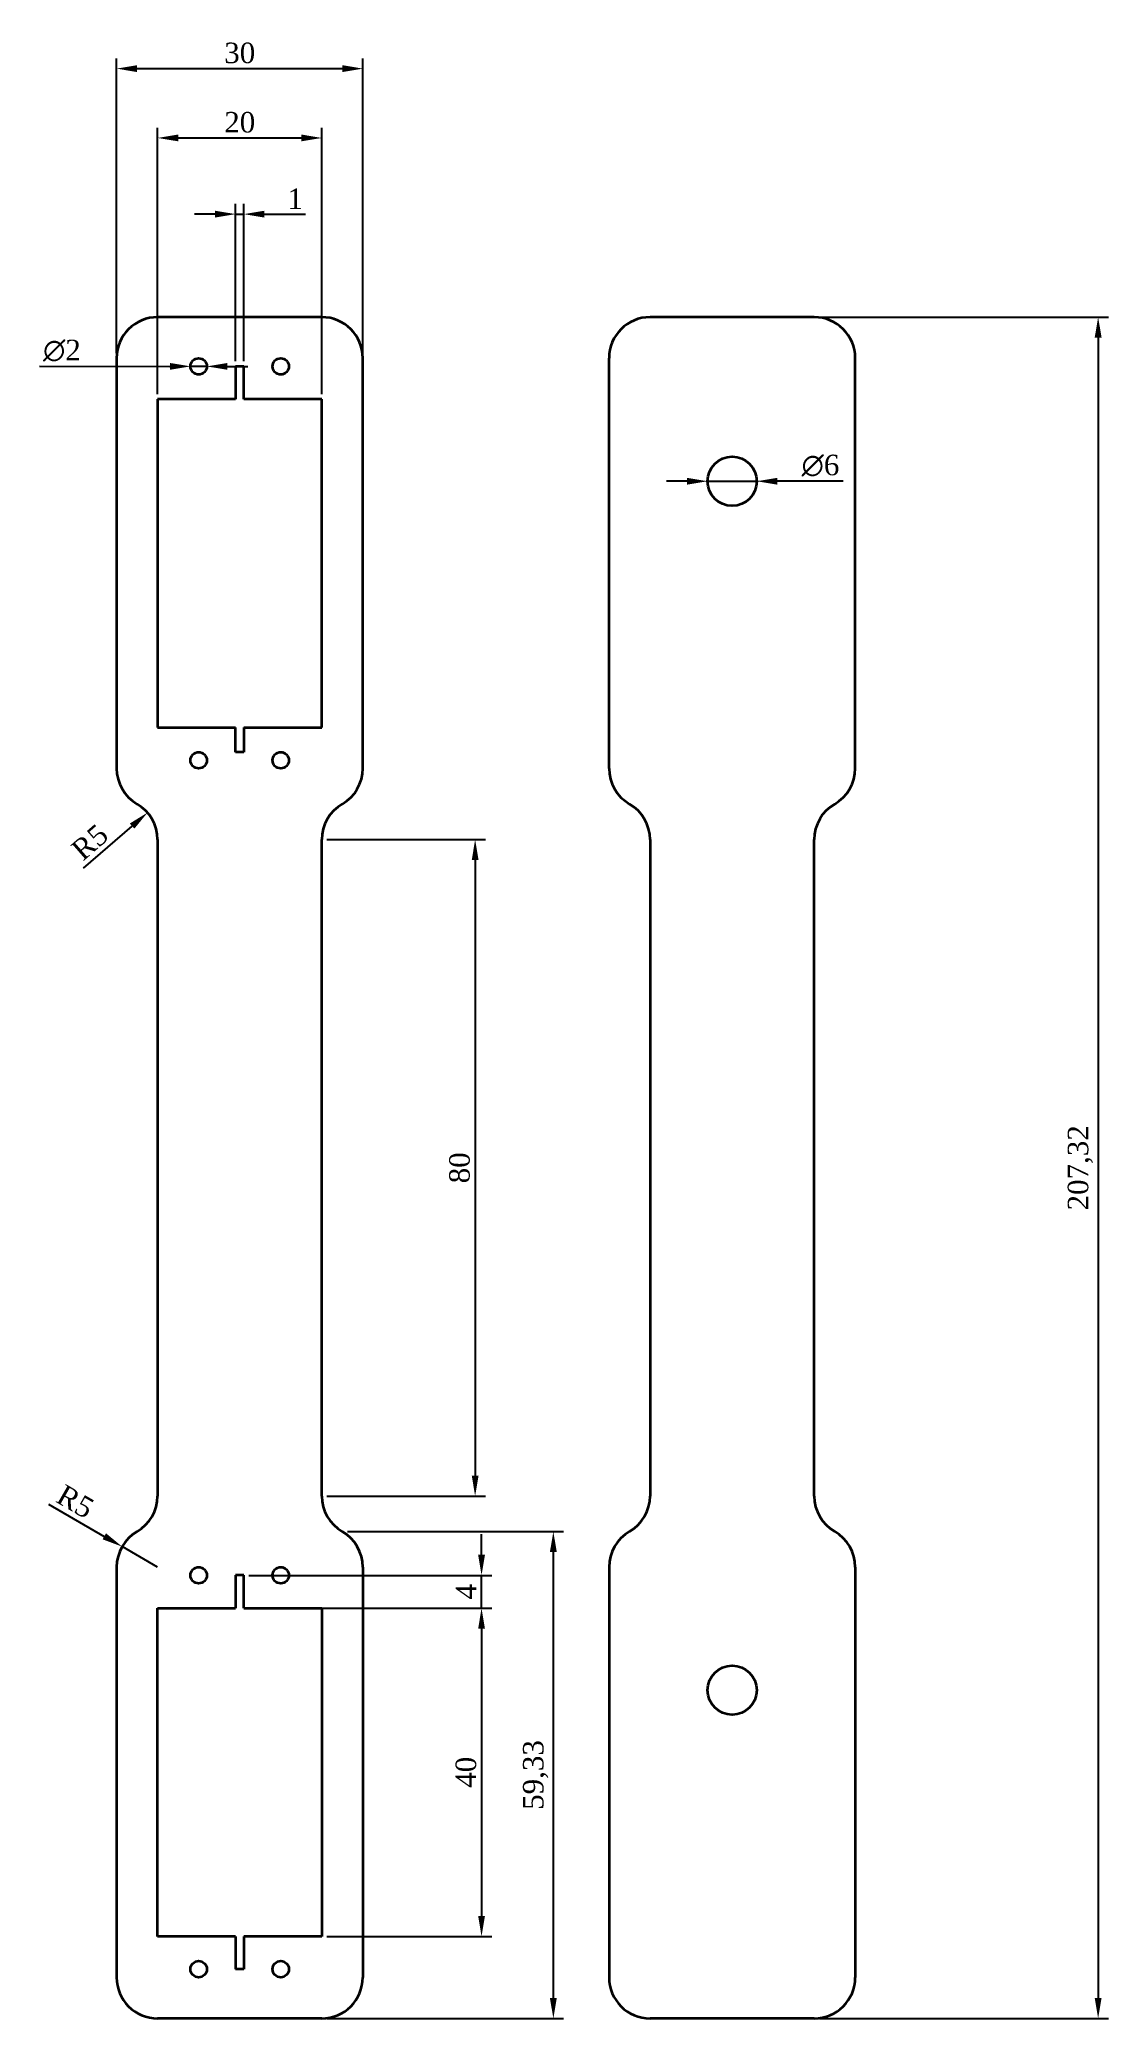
# Model space of a CAD drawing. Header units: millimetres. Extents: x 2378 to 2508, y 1174 to 1415.
import ezdxf

# ---------------------------------------------------------------- set-up
doc = ezdxf.new("R2010")
doc.units = ezdxf.units.MM
doc.layers.add('Capa1', color=7, linetype='Continuous', lineweight=35)
doc.styles.get("Standard").update_dxf_attribs({"font": 'CENTURY.TTF'})
doc.dimstyles.new('ISO-25', dxfattribs={"dimtxt": 2.5, "dimasz": 2.5, "dimexe": 1.25, "dimexo": 0.625, "dimtad": 1, "dimtxsty": 'Standard', "dimcen": 2.5, "dimadec": 0, "dimazin": 0, "dimtfac": 1, "dimtmove": 0, "dimatfit": 3, "dimfxl": 1, "dimarcsym": 0})

# ---------------------------------------------------------------- blocks, each defined once
blk = doc.blocks.new('*D13')
at = {"color": 0, "lineweight": -2}
for p, q in [((2412.97, 1317.26), (2432.28, 1317.26)), ((2431.03, 1314.76), (2431.03, 1239.76)), ((2412.97, 1237.26), (2432.28, 1237.26))]:
    blk.add_line(p, q, dxfattribs=at)
at = {"color": 0}
for points in [[(2430.62, 1314.76), (2431.45, 1314.76), (2431.03, 1317.26)], [(2430.62, 1239.76), (2431.45, 1239.76), (2431.03, 1237.26)]]:
    blk.add_solid(points, dxfattribs=at)
at = {"layer": 'Defpoints', "color": 0}
for p in [(2412.35, 1317.26), (2412.35, 1237.26), (2431.03, 1237.26)]:
    blk.add_point(p, dxfattribs=at)
at = {"color": 0, "insert": (2429.14, 1277.26), "char_height": 2.5, "attachment_point": 5, "rotation": 90}
blk.add_mtext('80', dxfattribs=at)
blk = doc.blocks.new('*D14')
at = {"color": 0, "lineweight": -2}
blk.add_line((2383.32, 1313.76), (2389.23, 1318.91), dxfattribs=at)
at = {"color": 0}
blk.add_solid([(2388.96, 1319.22), (2389.51, 1318.59), (2391.12, 1320.55)], dxfattribs=at)
at = {"layer": 'Defpoints', "color": 0}
for p in [(2391.12, 1320.55), (2387.35, 1317.26)]:
    blk.add_point(p, dxfattribs=at)
at = {"color": 0, "insert": (2384.09, 1316.94), "char_height": 2.5, "attachment_point": 5, "rotation": 41.0212}
blk.add_mtext('R5', dxfattribs=at)
blk = doc.blocks.new('*D15')
at = {"color": 0, "lineweight": -2}
for p, q in [((2387.35, 1376.55), (2387.35, 1412.46)), ((2389.85, 1411.21), (2414.85, 1411.21)), ((2417.35, 1376.55), (2417.35, 1412.46))]:
    blk.add_line(p, q, dxfattribs=at)
at = {"color": 0}
for points in [[(2389.85, 1411.63), (2389.85, 1410.79), (2387.35, 1411.21)], [(2414.85, 1411.63), (2414.85, 1410.79), (2417.35, 1411.21)]]:
    blk.add_solid(points, dxfattribs=at)
at = {"layer": 'Defpoints', "color": 0}
for p in [(2417.35, 1411.21), (2387.35, 1375.93), (2417.35, 1375.93)]:
    blk.add_point(p, dxfattribs=at)
at = {"color": 0, "insert": (2402.35, 1413.11), "char_height": 2.5, "attachment_point": 5}
blk.add_mtext('30', dxfattribs=at)
blk = doc.blocks.new('*D17')
at = {"color": 0, "lineweight": -2}
for p, q in [((2392.35, 1371.55), (2392.35, 1404.01)), ((2412.35, 1371.55), (2412.35, 1404.01)), ((2394.85, 1402.76), (2409.85, 1402.76))]:
    blk.add_line(p, q, dxfattribs=at)
at = {"color": 0}
for points in [[(2394.85, 1403.18), (2394.85, 1402.35), (2392.35, 1402.76)], [(2409.85, 1403.18), (2409.85, 1402.35), (2412.35, 1402.76)]]:
    blk.add_solid(points, dxfattribs=at)
at = {"layer": 'Defpoints', "color": 0}
for p in [(2412.35, 1402.76), (2392.35, 1370.93), (2412.35, 1370.93)]:
    blk.add_point(p, dxfattribs=at)
at = {"color": 0, "insert": (2402.35, 1404.66), "char_height": 2.5, "attachment_point": 5}
blk.add_mtext('20', dxfattribs=at)
blk = doc.blocks.new('*D19')
at = {"color": 0, "lineweight": -2}
for p, q in [((2401.85, 1375.55), (2401.85, 1394.73)), ((2402.85, 1375.55), (2402.85, 1394.73)), ((2399.35, 1393.48), (2396.85, 1393.48)), ((2401.85, 1393.48), (2402.85, 1393.48)), ((2405.35, 1393.48), (2410.35, 1393.48))]:
    blk.add_line(p, q, dxfattribs=at)
at = {"color": 0}
for points in [[(2399.35, 1393.89), (2399.35, 1393.06), (2401.85, 1393.48)], [(2405.35, 1393.89), (2405.35, 1393.06), (2402.85, 1393.48)]]:
    blk.add_solid(points, dxfattribs=at)
at = {"layer": 'Defpoints', "color": 0}
for p in [(2402.85, 1393.48), (2401.85, 1374.93), (2402.85, 1374.93)]:
    blk.add_point(p, dxfattribs=at)
at = {"color": 0, "insert": (2409.1, 1395.35), "char_height": 2.5, "attachment_point": 5}
blk.add_mtext('1', dxfattribs=at)
blk = doc.blocks.new('*D20')
at = {"color": 0, "lineweight": -2}
for p, q in [((2377.96, 1374.94), (2393.85, 1374.93)), ((2398.35, 1374.92), (2396.35, 1374.93)), ((2400.85, 1374.92), (2403.35, 1374.92))]:
    blk.add_line(p, q, dxfattribs=at)
at = {"color": 0}
for points in [[(2393.85, 1375.34), (2393.85, 1374.51), (2396.35, 1374.93)], [(2400.85, 1375.34), (2400.85, 1374.51), (2398.35, 1374.92)]]:
    blk.add_solid(points, dxfattribs=at)
at = {"layer": 'Defpoints', "color": 0}
for p in [(2396.35, 1374.93), (2398.35, 1374.92)]:
    blk.add_point(p, dxfattribs=at)
at = {"color": 0, "insert": (2380.69, 1376.84), "char_height": 2.5, "attachment_point": 5, "rotation": 359.9705}
blk.add_mtext('∅2', dxfattribs=at)
blk = doc.blocks.new('*D21')
at = {"color": 0, "lineweight": -2}
for p, q in [((2379.06, 1236.27), (2385.85, 1232.35)), ((2392.35, 1228.6), (2388.02, 1231.1))]:
    blk.add_line(p, q, dxfattribs=at)
at = {"color": 0}
blk.add_solid([(2386.06, 1232.72), (2385.64, 1231.99), (2388.02, 1231.1)], dxfattribs=at)
at = {"layer": 'Defpoints', "color": 0}
for p in [(2388.02, 1231.1), (2392.35, 1228.6)]:
    blk.add_point(p, dxfattribs=at)
at = {"color": 0, "insert": (2382.32, 1236.58), "char_height": 2.5, "attachment_point": 5, "rotation": 330}
blk.add_mtext('R5', dxfattribs=at)
blk = doc.blocks.new('*D22')
at = {"color": 0, "lineweight": -2}
for p, q in [((2415.47, 1232.93), (2441.81, 1232.93)), ((2440.56, 1176.1), (2440.56, 1230.43)), ((2412.97, 1173.6), (2441.81, 1173.6))]:
    blk.add_line(p, q, dxfattribs=at)
at = {"color": 0}
for points in [[(2440.14, 1230.43), (2440.98, 1230.43), (2440.56, 1232.93)], [(2440.14, 1176.1), (2440.98, 1176.1), (2440.56, 1173.6)]]:
    blk.add_solid(points, dxfattribs=at)
at = {"layer": 'Defpoints', "color": 0}
for p in [(2414.85, 1232.93), (2440.56, 1232.93), (2412.35, 1173.6)]:
    blk.add_point(p, dxfattribs=at)
at = {"color": 0, "insert": (2438.4, 1203.27), "char_height": 2.5, "attachment_point": 5, "rotation": 90}
blk.add_mtext('59,33', dxfattribs=at)
blk = doc.blocks.new('*D23')
at = {"color": 0, "lineweight": -2}
for p, q in [((2412.97, 1223.6), (2433.06, 1223.6)), ((2431.81, 1221.1), (2431.81, 1186.1)), ((2412.97, 1183.6), (2433.06, 1183.6))]:
    blk.add_line(p, q, dxfattribs=at)
at = {"color": 0}
for points in [[(2431.4, 1221.1), (2432.23, 1221.1), (2431.81, 1223.6)], [(2431.4, 1186.1), (2432.23, 1186.1), (2431.81, 1183.6)]]:
    blk.add_solid(points, dxfattribs=at)
at = {"layer": 'Defpoints', "color": 0}
for p in [(2412.35, 1223.6), (2412.35, 1183.6), (2431.81, 1183.6)]:
    blk.add_point(p, dxfattribs=at)
at = {"color": 0, "insert": (2429.92, 1203.6), "char_height": 2.5, "attachment_point": 5, "rotation": 90}
blk.add_mtext('40', dxfattribs=at)
blk = doc.blocks.new('*D24')
at = {"color": 0, "lineweight": -2}
for p, q in [((2431.81, 1230.1), (2431.81, 1232.6)), ((2403.47, 1227.6), (2433.06, 1227.6)), ((2431.81, 1223.6), (2431.81, 1227.6)), ((2403.47, 1223.6), (2433.06, 1223.6)), ((2431.81, 1221.1), (2431.81, 1218.6))]:
    blk.add_line(p, q, dxfattribs=at)
at = {"color": 0}
for points in [[(2431.4, 1230.1), (2432.23, 1230.1), (2431.81, 1227.6)], [(2431.4, 1221.1), (2432.23, 1221.1), (2431.81, 1223.6)]]:
    blk.add_solid(points, dxfattribs=at)
at = {"layer": 'Defpoints', "color": 0}
for p in [(2402.85, 1227.6), (2431.81, 1227.6), (2402.85, 1223.6)]:
    blk.add_point(p, dxfattribs=at)
at = {"color": 0, "insert": (2429.94, 1225.6), "char_height": 2.5, "attachment_point": 5, "rotation": 90}
blk.add_mtext('4', dxfattribs=at)
blk = doc.blocks.new('*D25')
at = {"color": 0, "lineweight": -2}
for p, q in [((2456.85, 1360.93), (2454.35, 1360.93)), ((2459.35, 1360.93), (2465.35, 1360.93)), ((2475.87, 1360.93), (2467.85, 1360.93))]:
    blk.add_line(p, q, dxfattribs=at)
at = {"color": 0}
for points in [[(2456.85, 1361.34), (2456.85, 1360.51), (2459.35, 1360.93)], [(2467.85, 1361.34), (2467.85, 1360.51), (2465.35, 1360.93)]]:
    blk.add_solid(points, dxfattribs=at)
at = {"layer": 'Defpoints', "color": 0}
for p in [(2459.35, 1360.93), (2465.35, 1360.93)]:
    blk.add_point(p, dxfattribs=at)
at = {"color": 0, "insert": (2473.11, 1362.83), "char_height": 2.5, "attachment_point": 5}
blk.add_mtext('∅6', dxfattribs=at)
blk = doc.blocks.new('*D26')
at = {"color": 0, "lineweight": -2}
for p, q in [((2472.97, 1380.93), (2508.19, 1380.93)), ((2506.94, 1378.43), (2506.94, 1176.1)), ((2472.97, 1173.6), (2508.19, 1173.6))]:
    blk.add_line(p, q, dxfattribs=at)
at = {"color": 0}
for points in [[(2506.52, 1378.43), (2507.36, 1378.43), (2506.94, 1380.93)], [(2506.52, 1176.1), (2507.36, 1176.1), (2506.94, 1173.6)]]:
    blk.add_solid(points, dxfattribs=at)
at = {"layer": 'Defpoints', "color": 0}
for p in [(2472.35, 1380.93), (2472.35, 1173.6), (2506.94, 1173.6)]:
    blk.add_point(p, dxfattribs=at)
at = {"color": 0, "insert": (2504.78, 1277.26), "char_height": 2.5, "attachment_point": 5, "rotation": 90}
blk.add_mtext('207,32', dxfattribs=at)

msp = doc.modelspace()

# ---------------------------------------------------------------- linework, layer by layer
at = {"layer": 'Capa1'}
for p, q in [((2412.345, 1380.925), (2392.345, 1380.925)), ((2472.345, 1380.925), (2452.345, 1380.925)), ((2387.345, 1375.925), (2387.345, 1325.925)), ((2402.845, 1374.925), (2401.845, 1374.925)), ((2401.845, 1374.925), (2401.845, 1370.925)), ((2402.845, 1370.925), (2402.845, 1374.925)), ((2417.345, 1325.925), (2417.345, 1375.925)), ((2447.345, 1325.925), (2447.345, 1375.925)), ((2477.345, 1325.925), (2477.345, 1375.925)), ((2401.845, 1370.925), (2392.345, 1370.925)), ((2392.345, 1370.925), (2392.345, 1330.925)), ((2412.345, 1370.925), (2402.845, 1370.925)), ((2412.345, 1330.925), (2412.345, 1370.925)), ((2392.345, 1330.925), (2401.845, 1330.925)), ((2401.845, 1327.925), (2401.845, 1330.925)), ((2402.845, 1330.925), (2412.345, 1330.925)), ((2402.845, 1330.925), (2402.845, 1327.925)), ((2402.845, 1327.925), (2401.845, 1327.925)), ((2392.345, 1317.265), (2392.345, 1237.265)), ((2412.345, 1237.265), (2412.345, 1317.265)), ((2452.345, 1317.265), (2452.345, 1237.265)), ((2472.345, 1237.265), (2472.345, 1317.265)), ((2387.345, 1228.605), (2387.345, 1178.605)), ((2402.845, 1227.605), (2401.845, 1227.605)), ((2401.845, 1227.605), (2401.845, 1223.605)), ((2402.845, 1223.605), (2402.845, 1227.605)), ((2417.345, 1228.605), (2417.345, 1178.605)), ((2447.345, 1228.605), (2447.345, 1178.605)), ((2477.345, 1228.605), (2477.345, 1178.605)), ((2392.345, 1183.605), (2392.345, 1223.605)), ((2392.345, 1223.605), (2401.845, 1223.605)), ((2402.845, 1223.605), (2412.345, 1223.605)), ((2412.345, 1223.605), (2412.345, 1183.605)), ((2401.845, 1183.605), (2392.345, 1183.605)), ((2401.845, 1183.605), (2401.845, 1179.605)), ((2412.345, 1183.605), (2402.845, 1183.605)), ((2402.845, 1183.605), (2402.845, 1179.605)), ((2402.845, 1179.605), (2401.845, 1179.605)), ((2412.345, 1173.605), (2392.345, 1173.605)), ((2472.345, 1173.605), (2452.345, 1173.605))]:
    msp.add_line(p, q, dxfattribs=at)
for centre, radius in [((2397.345, 1374.925), 1), ((2407.345, 1374.925), 1), ((2462.345, 1360.925), 3), ((2397.345, 1326.925), 1), ((2407.345, 1326.925), 1), ((2397.345, 1227.605), 1), ((2407.345, 1227.605), 1), ((2462.345, 1213.605), 3), ((2397.345, 1179.605), 1), ((2407.345, 1179.605), 1)]:
    msp.add_circle(centre, radius, dxfattribs=at)
for centre, start, end in [((2392.345, 1375.925), 90, 180), ((2412.345, 1375.925), 0, 90), ((2452.345, 1375.925), 90, 180), ((2472.345, 1375.925), 0, 90), ((2392.345, 1325.925), 180, 240), ((2392.345, 1325.925), 180, 240), ((2412.345, 1325.925), 300, 0), ((2452.345, 1325.925), 180, 240), ((2452.345, 1325.925), 180, 240), ((2472.345, 1325.925), 300, 0), ((2387.345, 1317.265), 0, 60), ((2417.345, 1317.265), 120, 180), ((2447.345, 1317.265), 0, 60), ((2477.345, 1317.265), 120, 180), ((2387.345, 1237.265), 300, 0), ((2417.345, 1237.265), 180, 240), ((2447.345, 1237.265), 300, 0), ((2477.345, 1237.265), 180, 240), ((2392.345, 1228.605), 120, 180), ((2392.345, 1228.605), 120, 180), ((2412.345, 1228.605), 0, 60), ((2452.345, 1228.605), 120, 180), ((2452.345, 1228.605), 120, 180), ((2472.345, 1228.605), 0, 60), ((2392.345, 1178.605), 180, 270), ((2412.345, 1178.605), 270, 0), ((2452.345, 1178.605), 180, 270), ((2472.345, 1178.605), 270, 0)]:
    msp.add_arc(centre, 5, start, end, dxfattribs=at)

# ---------------------------------------------------------------- dimensions: what is measured, and where the dimension line sits
for base, p1, p2, picture, middle in [((2417.345, 1411.211), (2387.345, 1375.925), (2417.345, 1375.925), '*D15', (2402.345, 1413.109)), ((2412.345, 1402.762), (2392.345, 1370.925), (2412.345, 1370.925), '*D17', (2402.345, 1404.66)), ((2402.845, 1393.476), (2401.845, 1374.925), (2402.845, 1374.925), '*D19', (2409.096, 1395.351))]:
    dim = msp.add_linear_dim(base=base, p1=p1, p2=p2, dimstyle='ISO-25')
    dim.commit()
    dim.dimension.update_dxf_attribs({"geometry": picture, "text_midpoint": middle})
for base, p1, p2, picture, middle in [((2506.942, 1173.605), (2472.345, 1380.925), (2472.345, 1173.605), '*D26', (2504.779, 1277.265)), ((2431.035, 1237.265), (2412.345, 1317.265), (2412.345, 1237.265), '*D13', (2429.136, 1277.265)), ((2431.814, 1227.605), (2402.845, 1223.605), (2402.845, 1227.605), '*D24', (2429.939, 1225.605)), ((2431.814, 1183.605), (2412.345, 1223.605), (2412.345, 1183.605), '*D23', (2429.916, 1203.605))]:
    dim = msp.add_linear_dim(base=base, p1=p1, p2=p2, angle=90, dimstyle='ISO-25')
    dim.commit()
    dim.dimension.update_dxf_attribs({"geometry": picture, "text_midpoint": middle})
dim = msp.add_diameter_dim_2p(p1=(2398.345, 1374.925), p2=(2396.345, 1374.926), dimstyle='ISO-25')
dim.commit()
dim.dimension.update_dxf_attribs({"geometry": '*D20', "text_midpoint": (2380.687, 1374.934), "dimtype": 163})
dim = msp.add_diameter_dim_2p(p1=(2459.345, 1360.925), p2=(2465.345, 1360.925), dimstyle='ISO-25')
dim.commit()
dim.dimension.update_dxf_attribs({"geometry": '*D25', "text_midpoint": (2473.107, 1362.831)})
dim = msp.add_radius_dim(center=(2387.345, 1317.265), mpoint=(2391.118, 1320.547), dimstyle='ISO-25')
dim.commit()
dim.dimension.update_dxf_attribs({"geometry": '*D14', "text_midpoint": (2385.331, 1315.513), "dimtype": 164})
dim = msp.add_radius_dim(center=(2392.345, 1228.605), mpoint=(2388.015, 1231.105), dimstyle='ISO-25')
dim.commit()
dim.dimension.update_dxf_attribs({"geometry": '*D21', "text_midpoint": (2382.322, 1236.583)})
dim = msp.add_linear_dim(base=(2440.559, 1232.935), p1=(2412.345, 1173.605), p2=(2414.845, 1232.935), angle=90, dimstyle='ISO-25')
dim.commit()
dim.dimension.update_dxf_attribs({"geometry": '*D22', "text_midpoint": (2440.559, 1203.27), "dimtype": 160})

doc.saveas('drawing.dxf')
